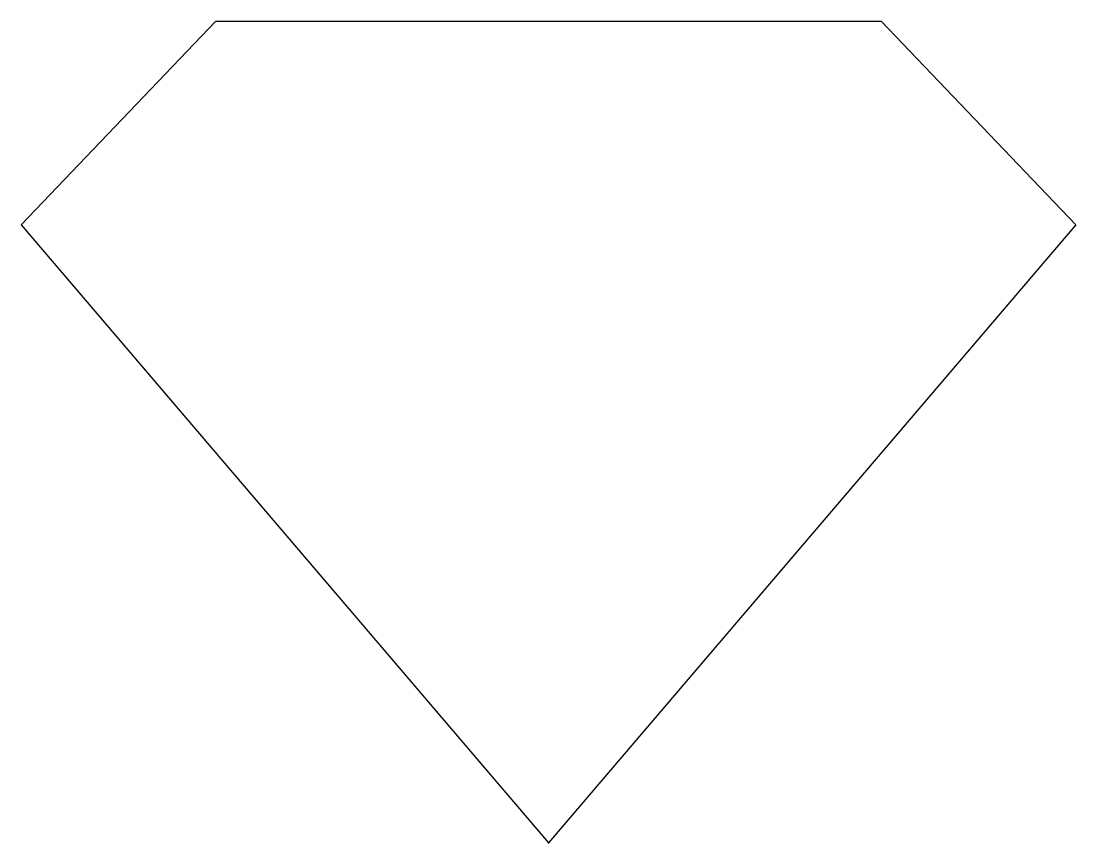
# Model space of a CAD drawing. Header units: centimetres. Extents: x -6.4 to 6.4, y 0 to 10.
import ezdxf

# ---------------------------------------------------------------- set-up
doc = ezdxf.new("R2010")
doc.units = ezdxf.units.CM
doc.header["$MEASUREMENT"] = 0
doc.layers.add('Board_layout v2_Sketch1', color=7, linetype='Continuous')

msp = doc.modelspace()

# ---------------------------------------------------------------- linework, layer by layer
at = {"layer": 'Board_layout v2_Sketch1'}
for p, q in [((-6.416, 7.521), (-4.048, 10)), ((-4.048, 10), (0, 10)), ((0, 10), (4.048, 10)), ((6.416, 7.521), (4.048, 10)), ((-6.416, 7.521), (0, 0)), ((6.416, 7.521), (0, 0))]:
    msp.add_line(p, q, dxfattribs=at)
msp.add_point((0, 0), dxfattribs=at)

doc.saveas('drawing.dxf')
